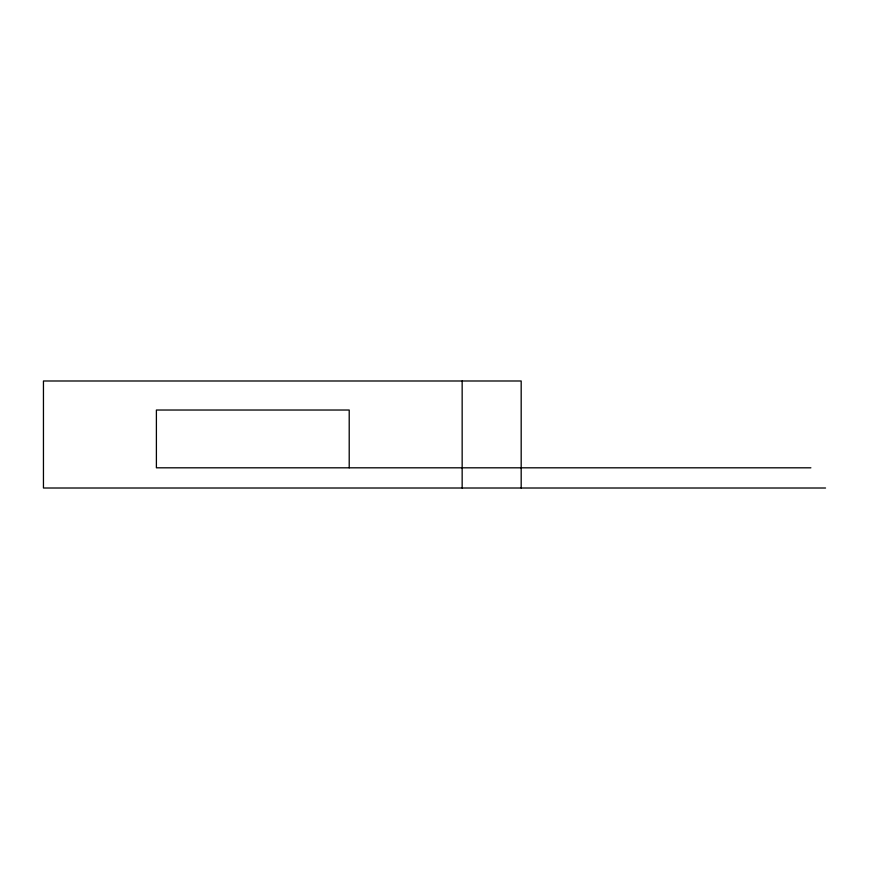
<?xml version="1.0" encoding="UTF-8"?>
<svg xmlns="http://www.w3.org/2000/svg" width="869" height="869" viewBox="0 0 869 869"><rect width="100%" height="100%" fill="white"/><g stroke="black" fill="none" stroke-linecap="round" stroke-linejoin="round"><path stroke-width="1.3" d="M810.896 467.815L156.398 467.815L156.398 410.027L349.208 410.027L349.208 467.815M825.55 488.009L43.45 488.009L43.45 380.991L521.183 380.991L521.183 488.009M462.156 380.991L462.156 488.009"/></g></svg>
